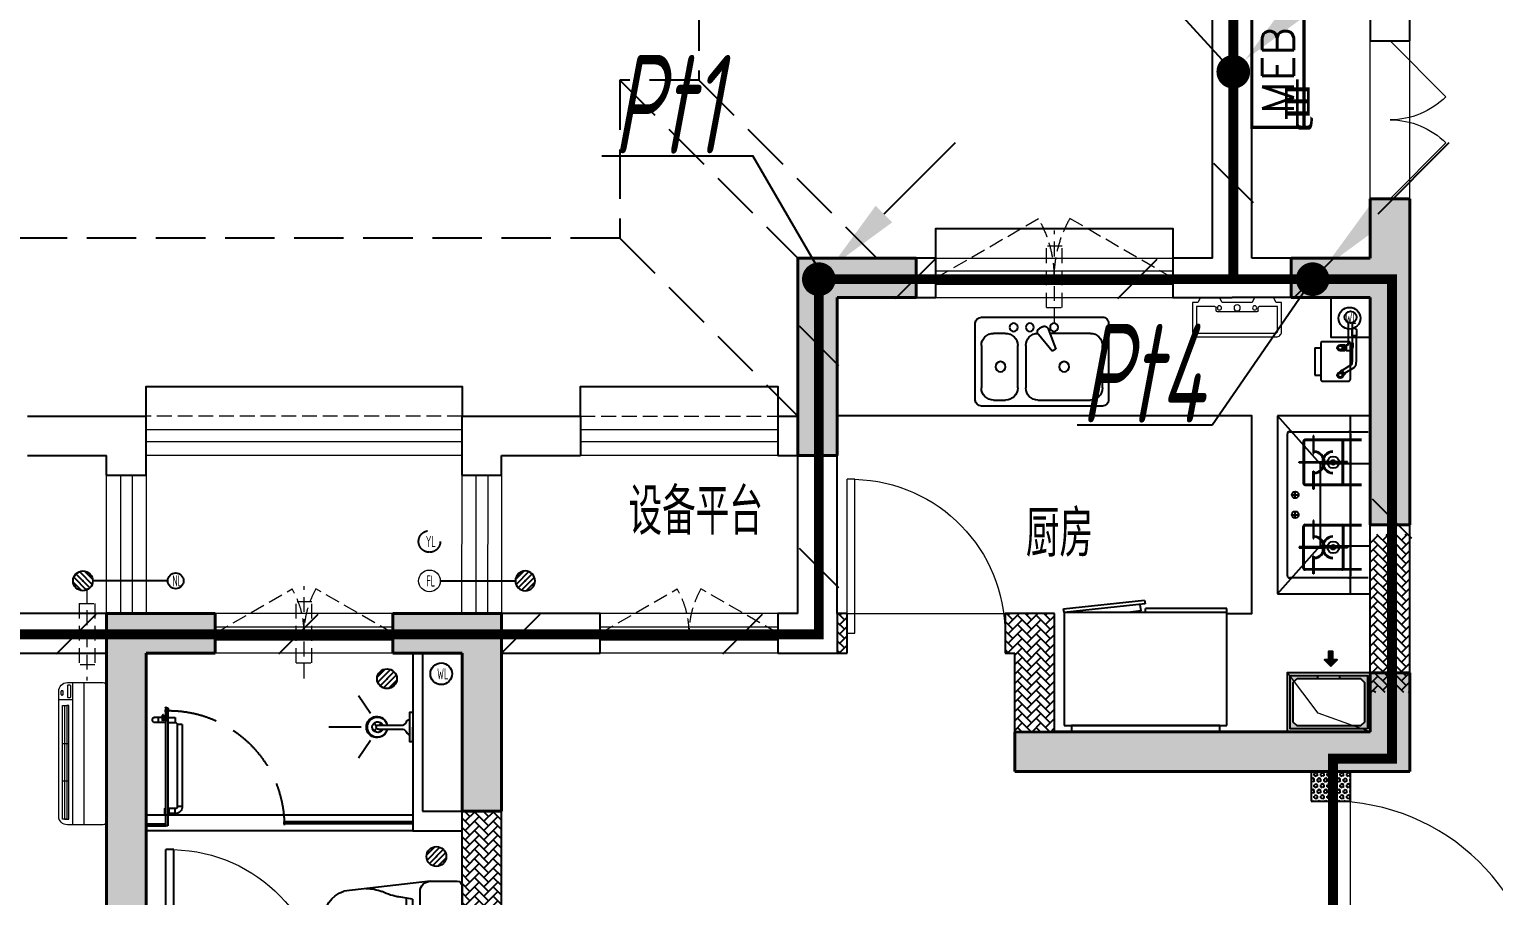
# Model space of a CAD drawing. Extents: x 3753737 to 4713801, y -857380 to 24339.
# Drawn here: x 4129222 to 4136638, y -767991 to -763604 of the extents above; entities that cross this region are included whole.
import ezdxf
from ezdxf.enums import TextEntityAlignment as Align

# ---------------------------------------------------------------- set-up
doc = ezdxf.new("R2010")
doc.units = 0
doc.header["$LTSCALE"] = 1000
doc.header["$MEASUREMENT"] = 0
for name, pattern in [('CENTER2', [1.125, 0.75, -0.125, 0.125, -0.125]), ('DASH', [0.35, 0.25, -0.1]), ('HIDDEN', [0.375, 0.25, -0.125])]:
    doc.linetypes.add(name, pattern=pattern)
doc.layers.get('0').update_dxf_attribs({"linetype": 'CONTINUOUS'})
for name, color, linetype in [('!!电气', 1, 'CONTINUOUS'), ('AH-FURNITURE', 1, 'CONTINUOUS'), ('CURTWALL', 4, 'CONTINUOUS'), ('DIM-照明', 7, 'CONTINUOUS'), ('EQUIP-照明', 3, 'CONTINUOUS'), ('IP-bath&kitchen-JOHNSON', 4, 'CONTINUOUS'), ('LVTRY', 252, 'CONTINUOUS'), ('LWIRE', 4, 'CONTINUOUS'), ('P-bath&kitchen-JOHNSON', 4, 'CONTINUOUS'), ('SHTLN', 4, 'CONTINUOUS'), ('VPIPE-中水', 122, 'CONTINUOUS'), ('VPIPE-凝结', 150, 'CONTINUOUS'), ('VPIPE-雨水', 4, 'DASH'), ('WALL', 252, 'CONTINUOUS'), ('WIRE-接地', 2, 'CONTINUOUS'), ('保温', 6, 'CONTINUOUS'), ('卫生间', 6, 'CONTINUOUS'), ('建筑-排气道', 252, 'CONTINUOUS'), ('看线', 185, 'CONTINUOUS')]:
    doc.layers.add(name, color=color, linetype=linetype)
for name, color, linetype, lineweight in [('COLUMN', 252, 'CONTINUOUS', 40), ('PUB_HATCH', 8, 'CONTINUOUS', 9), ('PUB_TEXT', 7, 'CONTINUOUS', 20), ('VPIPE-废水', 31, 'TG_F', 18), ('WINDOW', 146, 'CONTINUOUS', 20), ('平面-栏杆', 56, 'CONTINUOUS', 15), ('平面-看线', 252, 'CONTINUOUS', 15), ('平面-空调室内机', 176, 'CONTINUOUS', 9), ('平面-空调预留孔', 252, 'CONTINUOUS', 15), ('立面-洞口示意', 252, 'CONTINUOUS', 13)]:
    doc.layers.add(name, color=color, linetype=linetype, lineweight=lineweight)
doc.styles.add('_TEL_DIM', font='SIMPLEX', dxfattribs={"width": 0.8, "height": 3.5, "bigfont": 'HZTXT'})
doc.styles.add('DIM_FONT', font='SIMPLEX', dxfattribs={"width": 0.7, "bigfont": 'GBCBIG'})
doc.styles.add('HZTXT', font='gbeitc.shx', dxfattribs={"width": 0.8, "height": 400, "bigfont": 'hztxt.shx'})
doc.styles.get("Standard").update_dxf_attribs({"font": 'gbenor.shx', "bigfont": 'gbcbig.shx'})
doc.styles.add('TG_LINETYPE', font='SIMPLEX', dxfattribs={"width": 0.8, "height": 3, "bigfont": 'HZTXT'})
doc.linetypes.add('TG_F', pattern='A,2,-0.3,["F",TG_LINETYPE,S=0.1,R=0,X=-0.23,Y=-0.15],0', length=2.3)
pattern_1 = [(45, (0, 0), (0, 47.4157523), [100.584, -33.528]), (135, (23.708, 23.708), (3e-15, 47.4157523), [100.584, -33.528])]

# ---------------------------------------------------------------- blocks, each defined once
blk = doc.blocks.new('$lvtry$00000171')
for p, q in [((-74, 11), (-11, 74)), ((-70, -27), (27, 70)), ((-53, -53), (53, 53)), ((-27, -70), (70, 27)), ((11, -74), (74, -11))]:
    blk.add_line(p, q)
blk.add_circle((0, 0), 75)
blk.add_point((0, 0))
blk = doc.blocks.new('DSGDFGF')
blk.add_hatch(color=252).paths.add_polyline_path([(677792.1, 343575.9), (677790.9, 343578.7), (677782.6, 343575.2), (677783.8, 343572.5)])
at = {"color": 252}
for p, q in [((677781, 343575.1), (677792.8, 343580)), ((677781.6, 343574.8), (677782.2, 343575)), ((677781.8, 343558.8), (677784, 343558.3)), ((677784, 343558.3), (677781.8, 343558.3)), ((677792.6, 343568.1), (677782.1, 343568.1)), ((677792.6, 343566.8), (677782.1, 343566.8)), ((677782.2, 343575), (677783.5, 343571.8)), ((677782.3, 343566.8), (677782.3, 343547.2)), ((677783.5, 343571.8), (677792.7, 343575.6)), ((677787.3, 343577.7), (677787.3, 343538.6)), ((677792.9, 343558.9), (677790.7, 343558.4)), ((677790.7, 343558.4), (677792.9, 343558.4)), ((677791.4, 343578.9), (677793.1, 343579.6)), ((677791.4, 343578.9), (677792.7, 343575.6)), ((677792.3, 343566.8), (677792.3, 343545.4)), ((676471.8, 342832.4), (676429.4, 342874.8)), ((676415.3, 342775.8), (676372.8, 342818.3)), ((676440.6, 342778.8), (676375.8, 342843.6)), ((676457.7, 342790), (676387, 342860.7)), ((676468.9, 342807.1), (676404.1, 342871.9)), ((677752.3, 342860.3), (677792.3, 342860.3)), ((677752.3, 342080.3), (677752.3, 342860.3)), ((677792.3, 342080.3), (677792.3, 342860.3)), ((676292.3, 342675.2), (676292.3, 342335.2)), ((676451.7, 342700.2), (676317.3, 342700.2)), ((676451.7, 342700.2), (676891.6, 342650.1)), ((676505, 342363.4), (676505, 342646.9)), ((676543.6, 342608.4), (676622.4, 342622)), ((676543.6, 342608.4), (676543.6, 342402)), ((676575.6, 342613.9), (676575.6, 342396.5)), ((676451.7, 342310.2), (676879.4, 342358.9)), ((676543.6, 342402), (676622.4, 342388.4)), ((676317.3, 342310.2), (676451.7, 342310.2)), ((677792.3, 342080.3), (677752.3, 342080.3))]:
    blk.add_line(p, q, dxfattribs=at)
for points in [[(676792.3, 341855.3), (676442.3, 341855.3), (676442.3, 341355.6), (676792.3, 341355.6)], [(676357.2, 341735.5), (676357.2, 341675.5), (676417.2, 341675.5), (676417.2, 341735.5)], [(676412.2, 341708.5), (676412.2, 341702.5), (676362.2, 341702.5), (676362.2, 341708.5)], [(676387.2, 341585.5), (676387.2, 341625.5), (676367.2, 341625.5), (676367.2, 341585.5)], [(676387.2, 341625.5), (676387.2, 341585.5), (676552.2, 341585.5), (676552.2, 341625.5)], [(676357.2, 341475.5), (676357.2, 341535.5), (676417.2, 341535.5), (676417.2, 341475.5)], [(676412.2, 341502.5), (676412.2, 341508.5), (676362.2, 341508.5), (676362.2, 341502.5)]]:
    blk.add_lwpolyline(points, close=True, dxfattribs=at)
blk.add_lwpolyline([(676417.2, 341625.5), (676417.2, 341635.5), (676357.2, 341635.5), (676357.2, 341575.5), (676417.2, 341575.5), (676417.2, 341585.5)], dxfattribs=at)
blk.add_circle((676593.5, 341605.5), 26, dxfattribs=at)
for centre, radius, start, end in [((677793.5, 343561.9), 13.5, 155.15235, 208.97795), ((677800.8, 343573.5), 20.5, 177.99149, 196.90025), ((677781.4, 343574.2), 1, 111.52657, 175.76516), ((677800.9, 343573.5), 19.5, 177.46581, 196.24837), ((677781.9, 343574.4), 0.5, 112.73297, 178.05418), ((677796, 343562.2), 14.6, 161.89734, 193.71468), ((677782.1, 343555.6), 0.5, 208.97795, 24.22835), ((677791.2, 343559.6), 9.42, 188.01541, 204.22835), ((677781.4, 343560.5), 11.7, 335.41865, 349.51767), ((677792.5, 343555.5), 0.5, 155.41865, 330.15022), ((677816.4, 343571), 24, 160.76087, 187.04874), ((677781, 343562.3), 12.4, 343.94508, 21.34777), ((677793.2, 343578.9), 1.17, 340.04011, 112.53297), ((677781.3, 343561.9), 13.4, 330.15022, 25.08154), ((677793.2, 343579.1), 0.5, 340.76087, 112.53297), ((677813.7, 343571.4), 20.6, 160.04011, 190.84731), ((676317.3, 342675.2), 25, 90, 180), ((676451.7, 342646.9), 53.3, 0, 90), ((676779.2, 342438.8), 224.1, 90, 111.47978), ((676566.3, 342910.4), 293.8, 278.51718, 296.46315), ((676839.7, 342506.4), 152.8, 285.07732, 70.11812), ((676451.7, 342363.4), 53.3, 270, 0), ((676566.3, 342100), 293.8, 63.53685, 81.48282), ((676779.2, 342571.5), 224.1, 248.52022, 270), ((676317.3, 342335.2), 25, 180, 270)]:
    blk.add_arc(centre, radius, start, end, dxfattribs=at)
at = {"color": 252, "lineweight": 13}
blk.add_arc((677772.3, 342080.3), 780, 91.46928, 180, dxfattribs=at)
at = {"color": 252, "extrusion": (0, 0, -1)}
blk.add_ellipse((676422.3, 342825.3), major_axis=(-35.4, 35.4), ratio=1, start_param=5.497787, end_param=11.780972, dxfattribs=at)
at = {"color": 252}
blk.add_open_spline([(677782.3, 343547.2), (677783.2, 343546.4), (677785, 343544.8), (677788.2, 343548.5), (677790.8, 343546.6), (677792.3, 343545.4)], degree=3, knots=[0, 0, 0, 0, 3.066329, 6.218313, 11.124135, 11.124135, 11.124135, 11.124135], dxfattribs=at)
blk.add_point((676422.3, 342825.3), dxfattribs=at)
at = {"layer": 'CURTWALL', "color": 252}
for p, q in [((676292.3, 342105.3), (677892.3, 342105.3)), ((676292.3, 342105.3), (676292.3, 342055.3)), ((676292.3, 342088.7), (677892.3, 342088.7)), ((676292.3, 342072), (677892.3, 342072)), ((677892.3, 342105.3), (677892.3, 342055.3)), ((676292.3, 342055.3), (677892.3, 342055.3))]:
    blk.add_line(p, q, dxfattribs=at)
at = {"layer": 'IP-bath&kitchen-JOHNSON', "color": 252}
for p, q in [((676492.3, 343855.3), (676492.3, 343055)), ((676542.3, 343855.3), (676542.3, 342955)), ((676755.5, 343548.5), (676817.3, 343638)), ((676542.3, 343553.9), (676542.4, 343406.7)), ((676715.9, 343490.9), (676591.6, 343490.9)), ((676715.9, 343469.9), (676591.6, 343469.9)), ((676803.7, 343480.3), (676967, 343480.3)), ((676755.5, 343412.1), (676817.3, 343322.7)), ((676492.3, 343055), (676292.3, 343055)), ((676542.3, 343035), (677892.3, 343035)), ((676542.3, 342955), (676292.3, 342955)), ((676542.3, 343000), (677192.3, 343000)), ((676542.3, 342990), (677192.3, 342990)), ((676542.3, 342955), (677892.3, 342955)), ((677192.3, 342990), (677192.3, 343000)), ((677892.3, 342990), (677792.3, 342990)), ((677792.3, 342980), (677792.3, 342990)), ((677892.3, 342980), (677792.3, 342980))]:
    blk.add_line(p, q, dxfattribs=at)
blk.add_lwpolyline([(676542.3, 343553.9), (676558.1, 343553.9), (676558.1, 343406.7), (676542.4, 343406.7)], dxfattribs=at)
for points in [[(676573, 343506.6, 0.364142), (676558.1, 343518.1, 0.020495)], [(676591.6, 343490.9, -0.21439), (676573, 343506.6, -7.649644)], [(676591.8, 343469.9, 0.214893), (676573, 343454, 7.649644)], [(676573, 343454, -0.364142), (676558.1, 343442.6, -0.020495)]]:
    blk.add_lwpolyline(points, format="xyb", dxfattribs=at)
blk.add_arc((676715.9, 343480.4), 10.5, 270.00849, 90.00849, dxfattribs=at)
for centre, major_axis, ratio, start_param, end_param in [((676723.6, 343480.4), (0, 53.6), 0.987577, 1.76809, 7.656688), ((676721.1, 343480.4), (0, -51), 0.990052, -1.36297, 4.504563), ((676720.1, 343480.4), (0, -26.8), 0.994812, -1.167677, 4.309269), ((676707.1, 343492.9), (-1.43, 0), 0.85, 4.712389, 10.995574), ((676707.1, 343467.9), (-1.43, 0), 0.85, -1.570796, 4.712389), ((676731.5, 343492.9), (-1.43, 0), 0.85, 4.712389, 10.995574), ((676731.5, 343467.9), (-1.43, 0), 0.85, 4.712389, 10.995574)]:
    blk.add_ellipse(centre, major_axis=major_axis, ratio=ratio, start_param=start_param, end_param=end_param, dxfattribs=at)
at = {"layer": 'LVTRY', "color": 252}
for p, q in [((676292.3, 341155.3), (676292.3, 342055.3)), ((676292.3, 342055.3), (676892.3, 342055.3)), ((676892.3, 342055.3), (676892.3, 341155.3)), ((676892.3, 341155.3), (676292.3, 341155.3))]:
    blk.add_line(p, q, dxfattribs=at)
at = {"layer": 'P-bath&kitchen-JOHNSON', "color": 252}
for p, q in [((677782.2, 343542.4), (677788.6, 343542.4)), ((677782.2, 343512.4), (677782.2, 343542.4)), ((677792.3, 343566.8), (677782.3, 343566.8)), ((677782.3, 343566.8), (677782.3, 342980)), ((677785.1, 343542.4), (677787.4, 343540.1)), ((677785.1, 343523.3), (677785.1, 343542.4)), ((677788.6, 343542.4), (677790.3, 343540.6)), ((677788.6, 343540.1), (677788.6, 343542.4)), ((677792.3, 342980), (677792.3, 343566.8)), ((677803.9, 343542.4), (677806.8, 343542.4)), ((677803.9, 343542.4), (677803.9, 343512.4)), ((677806.8, 343542.4), (677809.1, 343540.1)), ((677806.8, 343542.4), (677806.8, 343524.9)), ((677709.2, 343493.7), (677709.2, 343078.1)), ((677709.2, 343493.7), (677734.6, 343493.7)), ((677734.6, 343493.7), (677734.6, 343078.1)), ((677745, 343529.5), (677745, 343504.1)), ((677776.6, 343529.5), (677745, 343529.5)), ((677776.6, 343504.1), (677745, 343504.1)), ((677782.2, 343512.4), (677788.6, 343512.4)), ((677785.1, 343531.5), (677785.1, 343512.4)), ((677785.1, 343512.4), (677787.4, 343514.7)), ((677787.4, 343524.9), (677787.4, 343540.1)), ((677787.4, 343524.9), (677787.4, 343514.7)), ((677788.6, 343514.7), (677788.6, 343512.4)), ((677788.6, 343512.4), (677790.3, 343514.1)), ((677790.3, 343540.1), (677790.3, 343540.6)), ((677790.3, 343514.7), (677790.3, 343514.1)), ((677798.5, 343529.5), (677853.2, 343529.5)), ((677798.5, 343504.1), (677853.2, 343504.1)), ((677803.9, 343512.4), (677806.8, 343512.4)), ((677806.8, 343512.4), (677806.8, 343529.8)), ((677806.8, 343512.4), (677809.1, 343514.7)), ((677809.1, 343514.7), (677809.1, 343540.1)), ((677830.2, 343504.1), (677830.2, 343529.5)), ((677709.2, 343078.1), (677734.6, 343078.1)), ((677744.9, 343042.3), (677744.9, 343067.7)), ((677744.9, 343067.7), (677776.6, 343067.7)), ((677744.9, 343042.3), (677776.6, 343042.3)), ((677778.9, 343070), (677776.6, 343067.7)), ((677776.6, 343067.7), (677776.6, 343042.3)), ((677778.9, 343040), (677776.6, 343042.3)), ((677778.9, 343070), (677778.9, 343040)), ((677781.8, 343070), (677778.9, 343070)), ((677781.8, 343040), (677778.9, 343040)), ((677781.8, 343070), (677781.8, 343040)), ((677793.3, 343070), (677796.2, 343070)), ((677793.3, 343040), (677793.3, 343070)), ((677793.3, 343040), (677796.2, 343040)), ((677796.2, 343040), (677796.2, 343070)), ((677796.2, 343070), (677797.9, 343068.3)), ((677797.9, 343041.8), (677797.9, 343068.3)), ((677782.3, 342980), (677792.3, 342980))]:
    blk.add_line(p, q, dxfattribs=at)
at = {"layer": 'P-bath&kitchen-JOHNSON', "color": 252, "linetype": 'DASH'}
blk.add_arc((677778.5, 342977.6), 586.2, 89.79672, 179.39224, dxfattribs=at)
at = {"layer": 'P-bath&kitchen-JOHNSON', "color": 252}
blk.add_arc((677844.7, 343516.8), 15.3, 304.05298, 55.96165, dxfattribs=at)
for centre, major_axis, start_param, end_param in [((677745, 343493.7), (0, 10.4), 0, 1.570796), ((677744.9, 343078.1), (0, 35.7), 1.570796, 3.141593), ((677744.9, 343078.1), (0, 10.4), 1.570796, 3.141593)]:
    blk.add_ellipse(centre, major_axis=major_axis, ratio=1, start_param=start_param, end_param=end_param, dxfattribs=at)
at = {"layer": 'LVTRY', "color": 252, "xscale": -0.6666666667107826, "yscale": 0.6666666667107826}
blk.add_blockref('$lvtry$00000171', (676672.3, 343725.3), dxfattribs=at)
blk = doc.blocks.new('rtyg7uyhg')
at = {"layer": 'LVTRY'}
for p, q in [((194234.6, 45488.8), (193621, 45488.8)), ((193590.3, 45458.1), (193590.3, 45069.5)), ((193682.3, 45407), (193887.8, 45407)), ((193896.4, 45429.9), (193857.6, 45326.3)), ((193875.3, 45316), (193945.6, 45401.5)), ((193925.8, 45440.4), (193940.1, 45432.2)), ((194111.9, 45407), (194173.3, 45407)), ((194265.3, 45069.5), (194265.3, 45458.1)), ((193621, 45130.8), (193621, 45345.6)), ((193857.6, 45326.3), (193875.3, 45316)), ((194009.6, 45345.6), (194009.6, 45130.8)), ((194050.5, 45130.8), (194050.5, 45345.6)), ((194234.6, 45345.6), (194234.6, 45130.8)), ((193621, 45038.8), (194234.6, 45038.8)), ((193948.3, 45069.5), (193682.3, 45069.5)), ((194173.3, 45069.5), (194111.9, 45069.5))]:
    blk.add_line(p, q, dxfattribs=at)
for centre, radius in [((193866.4, 45437.7), 20.5), ((193989.2, 45437.7), 20.5), ((194071, 45437.7), 20.5), ((193815.3, 45238.2), 25.6), ((194137.5, 45238.2), 25.6)]:
    blk.add_circle(centre, radius, dxfattribs=at)
for centre, radius, start, end in [((193621, 45458.1), 30.7, 89.99999, 179.99999), ((194234.6, 45458.1), 30.7, 359.99999, 89.99999), ((193682.3, 45345.6), 61.4, 89.99999, 179.99999), ((193915.6, 45422.7), 20.5, 59.99999, 159.46231), ((193929.8, 45414.5), 20.5, 320.53767, 59.99999), ((193948.3, 45345.6), 61.4, 359.99999, 89.99999), ((194111.9, 45345.6), 61.4, 89.99999, 179.99999), ((194173.3, 45345.6), 61.4, 359.99999, 89.99999), ((193682.3, 45130.8), 61.4, 179.99999, 269.99999), ((193948.3, 45130.8), 61.4, 269.99999, 359.99999), ((194111.9, 45130.8), 61.4, 179.99999, 269.99999), ((194173.3, 45130.8), 61.4, 269.99999, 359.99999), ((193621, 45069.5), 30.7, 179.99999, 269.99999), ((194234.6, 45069.5), 30.7, 269.99999, 359.99999)]:
    blk.add_arc(centre, radius, start, end, dxfattribs=at)
at = {"layer": 'LVTRY', "style": 'DIM_FONT', "width": 0.8, "flags": 9}
for tag in ['YSIZE', 'XSIZE']:
    blk.add_attdef(tag, (193927.8, 45487.8), '', height=0.5, rotation=89.99999, dxfattribs=at)
blk = doc.blocks.new('A$C60D053AF')
at = {"layer": 'AH-FURNITURE', "color": 8}
for p, q in [((192.5, -71), (327.6, -71)), ((232.5, -90), (128.3, -90)), ((232.5, -110), (128.3, -110)), ((192.5, -91), (327.6, -91)), ((245, -129.5), (245, -122.5)), ((265, -129.5), (265, -122.5)), ((341.7, -96.9), (370, -143.2)), ((355.9, -82.7), (384.2, -129)), ((255, -281), (255, -251)), ((255, -281), (393, -281)), ((393, -281), (393, -251))]:
    blk.add_line(p, q, dxfattribs=at)
for points in [[(170, -68, 1), (170, -94), (192.5, -94), (192.5, -68)], [(234, -251), (414, -251, 0.414214), (424, -241), (424, -111, 0.414214), (414, -101), (234, -101, 0.414214), (224, -111), (224, -241, 0.414214)], [(268, -122.5), (268, -107, 0.414214), (248, -87), (232.5, -87), (232.5, -113), (242, -113), (242, -122.5)], [(242, -152, 1), (268, -152), (268, -129.5), (242, -129.5)], [(383.8, -161.2, 1), (402.2, -142.8), (386.3, -126.9), (367.9, -145.3)]]:
    blk.add_lwpolyline(points, format="xyb", close=True, dxfattribs=at)
for centre, radius in [((100, -100), 30), ((255, -152), 15), ((255, -152), 10), ((393, -152), 15), ((393, -152), 10)]:
    blk.add_circle(centre, radius, dxfattribs=at)
for radius in [40, 20]:
    blk.add_arc((327.6, -111), radius, 45, 90, dxfattribs=at)
blk = doc.blocks.new('A-Kitchen-7')
at = {"layer": 'LVTRY'}
for p, q in [((-518.7, 779.7), (-7.2, 834.3)), ((-515, 756), (-518.7, 779.7)), ((-3.6, 810.6), (-515, 756)), ((515, 756), (-515, 756)), ((-515, 756), (-515, 40)), ((-485.6, 760.5), (-484.9, 756)), ((-29.1, 767), (-112.1, 756)), ((-29.1, 767), (-35.2, 806.4)), ((-7.2, 834.3), (-3.6, 810.6)), ((515, 780), (0, 780)), ((0, 756), (0, 780)), ((515, 756), (515, 780)), ((515, 40), (515, 756)), ((-515, 40), (515, 40))]:
    blk.add_line(p, q, dxfattribs=at)
blk.add_lwpolyline([(-468.9, 40), (-468.9, 0), (468.9, 0), (468.9, 40)], close=True, dxfattribs=at)
blk = doc.blocks.new('FRSDFDGDGDRGDR')
at = {"layer": '平面-空调预留孔', "color": 252}
for p, q in [((699612.3, 775044), (699612.3, 775441.2)), ((699618.9, 775447.8), (699746.3, 775447.8)), ((699746.3, 775447.8), (699746.3, 775355.4)), ((699726.5, 775348.8), (699739.7, 775348.8)), ((699719.9, 775342.2), (699719.9, 775143)), ((699726.5, 775136.4), (699739.7, 775136.4)), ((699746.3, 775129.8), (699746.3, 775037.4)), ((699746.3, 775037.4), (699618.9, 775037.4))]:
    blk.add_line(p, q, dxfattribs=at)
blk.add_lwpolyline([(699766.1, 775166.7), (699792.5, 775153.5), (699792.5, 775057.2), (699766.1, 775044), (699766.1, 775017.6), (699618.9, 775017.6, -0.414214), (699592.5, 775044), (699592.5, 775441.2, -0.414214), (699618.9, 775467.6), (699766.1, 775467.6), (699766.1, 775441.2), (699792.5, 775428), (699792.5, 775331.6), (699766.1, 775318.4)], format="xyb", close=True, dxfattribs=at)
for centre, radius in [((699739.7, 775331.6), 10.6), ((699739.7, 775243.2), 15.8), ((699739.7, 775153.5), 10.6)]:
    blk.add_circle(centre, radius, dxfattribs=at)
for centre, start, end in [((699618.9, 775441.2), 90, 180), ((699726.5, 775342.2), 90, 180), ((699739.7, 775355.4), 270, 360), ((699726.5, 775143), 180, 270), ((699739.7, 775129.8), 0, 90), ((699618.9, 775044), 180, 270)]:
    blk.add_arc(centre, 6.6, start, end, dxfattribs=at)
blk = doc.blocks.new('*U136')
h = blk.add_hatch(color=5)
h.set_gradient(color1=(0, 0, 255), rotation=180, tint=1)
h.paths.add_polyline_path([(0, 0), (-6.35, -6.35), (-6.35, -2.159), (-15, -2.159), (-15, 2.159), (-6.35, 2.159), (-6.35, 6.35)])
at = {"color": 0, "linetype": 'Continuous'}
blk.add_lwpolyline([(0, 0), (-6.35, -6.35), (-6.35, -2.159), (-15, -2.159), (-15, 2.159), (-6.35, 2.159), (-6.35, 6.35)], close=True, dxfattribs=at)
blk = doc.blocks.new('GDGDRGDRGRD')
at = {"layer": 'PUB_HATCH'}
blk.add_hatch(color=252, dxfattribs=at).paths.add_polyline_path([(430319.8, 370173.6), (430319.8, 370443.6), (430179.8, 370443.6), (430179.8, 370428.6), (430284.8, 370428.6), (430304.8, 370408.6), (430304.8, 370208.6), (430284.8, 370188.6), (429964.8, 370188.6), (429944.8, 370208.6), (429944.8, 370408.6), (429964.8, 370428.6), (430069.8, 370428.6), (430069.8, 370443.6), (429929.8, 370443.6), (429929.8, 370173.6)])
at = {"layer": 'LVTRY', "color": 251}
for p, q in [((430080.5, 371515.4), (429864.6, 371758.3)), ((430334.8, 371758.3), (429864.6, 371758.3)), ((429864.6, 371758.3), (429864.6, 370858.3)), ((430234.8, 370858.3), (430234.8, 371758.3)), ((430334.8, 371515.4), (430080.5, 371515.4)), ((430080.5, 371515.4), (430080.5, 371100.3)), ((429864.6, 370858.3), (430080.5, 371100.3)), ((430080.5, 371100.3), (430334.8, 371100.3)), ((429864.6, 370858.3), (430334.8, 370858.3))]:
    blk.add_line(p, q, dxfattribs=at)
at = {"layer": 'LVTRY'}
for p, q in [((429914.8, 370948.3), (429914.8, 371668.3)), ((429924.8, 371678.3), (430324.8, 371678.3)), ((430045.1, 371658.3), (430045.1, 371568.3)), ((430049.6, 371658.3), (430045.1, 371658.3)), ((430049.6, 371568.3), (430049.6, 371658.3)), ((430234.8, 371668.3), (430234.8, 370948.3)), ((429994.8, 371628.3), (429994.8, 371418.3)), ((429999.8, 371628.3), (429999.8, 371418.3)), ((430289.8, 371638.3), (430004.8, 371638.3)), ((430289.8, 371633.3), (430004.8, 371633.3)), ((430194.8, 371418.3), (430194.8, 371628.3)), ((430199.8, 371418.3), (430199.8, 371628.3)), ((429974.8, 371525.6), (430102.3, 371525.6)), ((429974.8, 371521.1), (429974.8, 371525.6)), ((430102.3, 371521.1), (429974.8, 371521.1)), ((430045.1, 371568.3), (430049.6, 371568.3)), ((430219.8, 371525.6), (430092.3, 371525.6)), ((430092.3, 371525.6), (430092.3, 371521.1)), ((430092.3, 371521.1), (430219.8, 371521.1)), ((430102.3, 371525.6), (430102.3, 371521.1)), ((430219.8, 371521.1), (430219.8, 371525.6)), ((430234.8, 371100.3), (430234.8, 371515.4)), ((430045.1, 371388.3), (430045.1, 371478.3)), ((430045.1, 371478.3), (430049.6, 371478.3)), ((430049.6, 371478.3), (430049.6, 371388.3)), ((429935.4, 371358.3), (429974.2, 371358.3)), ((429954.8, 371338.9), (429954.8, 371377.7)), ((430004.8, 371413.3), (430289.8, 371413.3)), ((430004.8, 371408.3), (430289.8, 371408.3)), ((430049.6, 371388.3), (430045.1, 371388.3)), ((429935.4, 371258.3), (429974.2, 371258.3)), ((429954.8, 371238.9), (429954.8, 371277.7)), ((430004.8, 371208.3), (430289.8, 371208.3)), ((430045.1, 371228.3), (430045.1, 371138.3)), ((430049.6, 371228.3), (430045.1, 371228.3)), ((430049.6, 371138.3), (430049.6, 371228.3)), ((429994.8, 370988.3), (429994.8, 371198.3)), ((429999.8, 370988.3), (429999.8, 371198.3)), ((430004.8, 371203.3), (430289.8, 371203.3)), ((430045.1, 371138.3), (430049.6, 371138.3)), ((430194.8, 371198.3), (430194.8, 370988.3)), ((430199.8, 371198.3), (430199.8, 370988.3)), ((430102.3, 371095.6), (429974.8, 371095.6)), ((429974.8, 371095.6), (429974.8, 371091.1)), ((429974.8, 371091.1), (430102.3, 371091.1)), ((430092.3, 371091.1), (430092.3, 371095.6)), ((430092.3, 371095.6), (430219.8, 371095.6)), ((430219.8, 371091.1), (430092.3, 371091.1)), ((430102.3, 371091.1), (430102.3, 371095.6)), ((430219.8, 371095.6), (430219.8, 371091.1)), ((430045.1, 370958.3), (430045.1, 371048.3)), ((430045.1, 371048.3), (430049.6, 371048.3)), ((430049.6, 371048.3), (430049.6, 370958.3)), ((430324.8, 370938.3), (429924.8, 370938.3)), ((430289.8, 370983.3), (430004.8, 370983.3)), ((430289.8, 370978.3), (430004.8, 370978.3)), ((430049.6, 370958.3), (430045.1, 370958.3))]:
    blk.add_line(p, q, dxfattribs=at)
at = {"layer": 'LVTRY', "color": 252}
for p, q in [((430069.8, 370428.6), (430069.8, 370443.6)), ((430179.8, 370428.6), (430179.8, 370443.6))]:
    blk.add_line(p, q, dxfattribs=at)
at = {"layer": 'LVTRY'}
blk.add_lwpolyline([(429608.8, 370758.3), (429734.8, 370758.3), (429734.8, 371758.3), (427634.8, 371758.3)], dxfattribs=at)
at = {"layer": 'LVTRY', "color": 252}
for points in [[(430334.8, 370158.6), (429914.8, 370158.6), (429914.8, 370458.6), (430334.8, 370458.6)], [(430319.8, 370173.6), (429929.8, 370173.6), (429929.8, 370443.6), (430319.8, 370443.6)], [(429964.8, 370428.6), (430284.8, 370428.6), (430304.8, 370408.6), (430304.8, 370208.6), (430284.8, 370188.6), (429964.8, 370188.6), (429944.8, 370208.6), (429944.8, 370408.6), (429964.8, 370428.6)]]:
    blk.add_lwpolyline(points, close=True, dxfattribs=at)
at = {"layer": 'LVTRY'}
for centre, radius in [((430147.3, 371523.3), 29.7), ((430147.3, 371523.3), 11.7), ((429954.8, 371358.3), 17), ((429954.8, 371258.3), 17), ((430147.3, 371093.3), 29.7), ((430147.3, 371093.3), 11.7)]:
    blk.add_circle(centre, radius, dxfattribs=at)
for centre, radius, start, end in [((429924.8, 371668.3), 10, 90, 180), ((430224.8, 371668.3), 10, 0, 90), ((430004.8, 371628.3), 10, 90, 180), ((430004.8, 371628.3), 5, 90, 180), ((430047.3, 371523.3), 56.7, 2.27424, 87.72576), ((430147.3, 371523.3), 56.7, 92.27424, 177.72576), ((430189.8, 371628.3), 10, 0, 90), ((430189.8, 371628.3), 5, 0, 90), ((430047.3, 371523.3), 52.2, 2.47041, 87.52959), ((430047.3, 371523.3), 56.7, 272.27424, 357.72576), ((430047.3, 371523.3), 52.2, 272.47041, 357.52959), ((430147.3, 371523.3), 56.7, 182.27424, 267.72576), ((430147.3, 371523.3), 52.2, 92.47041, 177.52959), ((430147.3, 371523.3), 52.2, 182.47041, 267.52959), ((430004.8, 371418.3), 10, 180, 270), ((430004.8, 371418.3), 5, 180, 270), ((430189.8, 371418.3), 5, 270, 0), ((430189.8, 371418.3), 10, 270, 0), ((430004.8, 371198.3), 10, 90, 180), ((430189.8, 371198.3), 10, 0, 90), ((430004.8, 371198.3), 5, 90, 180), ((430047.3, 371093.3), 56.7, 2.27424, 87.72576), ((430047.3, 371093.3), 52.2, 2.47041, 87.52959), ((430147.3, 371093.3), 56.7, 92.27424, 177.72576), ((430147.3, 371093.3), 52.2, 92.47041, 177.52959), ((430189.8, 371198.3), 5, 0, 90), ((430047.3, 371093.3), 56.7, 272.27424, 357.72576), ((430047.3, 371093.3), 52.2, 272.47041, 357.52959), ((430147.3, 371093.3), 56.7, 182.27424, 267.72576), ((430147.3, 371093.3), 52.2, 182.47041, 267.52959), ((430004.8, 370988.3), 10, 180, 270), ((430004.8, 370988.3), 5, 180, 270), ((430189.8, 370988.3), 5, 270, 0), ((430189.8, 370988.3), 10, 270, 0), ((429924.8, 370948.3), 10, 180, 270), ((430224.8, 370948.3), 10, 270, 0)]:
    blk.add_arc(centre, radius, start, end, dxfattribs=at)
at = {"layer": '立面-洞口示意', "color": 252}
blk.add_lwpolyline([(430334.8, 370158.6), (430071.3, 370252.5), (429914.8, 370458.6)], dxfattribs=at)
at = {"xscale": -1, "rotation": 270}
blk.add_blockref('FRSDFDGDGDRGDR', (-345582.7, -327434.2), dxfattribs=at)
at = {"xscale": -1}
blk.add_blockref('rtyg7uyhg', (622599.6, 326769.5), dxfattribs=at)
at = {"rotation": 270}
blk.add_blockref('A$C60D053AF', (430334.8, 372358.3), dxfattribs=at)
at = {"layer": 'LVTRY', "color": 1, "extrusion": (0, 0, -1), "xscale": -0.7999999999883585, "yscale": 0.7999999999883585, "zscale": -0.7999999999883585}
blk.add_blockref('A-Kitchen-7', (-429196.8, 370158.6), dxfattribs=at)
at = {"layer": '建筑-排气道', "xscale": -5, "yscale": 5, "zscale": 5, "rotation": 90}
blk.add_blockref('*U136', (430134.7, 370490.9), dxfattribs=at)
blk = doc.blocks.new('GFDGFSDFGD')
at = {"layer": 'PUB_HATCH'}
for points in [[(431616.6, 374623.7), (431616.6, 373473.7), (431816.6, 373473.7), (431816.6, 375123.7), (431616.6, 375123.7), (431616.6, 374823.7), (431216.6, 374823.7), (431216.6, 374623.7)], [(429316.5, 374823.7), (428716.6, 374823.7), (428716.6, 373823.7), (428916.6, 373823.7), (428916.6, 374623.7), (429316.5, 374623.7)], [(425766.6, 373023.7), (425216.6, 373023.7), (425216.6, 370023.7), (425416.6, 370023.7), (425416.6, 372823.7), (425766.6, 372823.7)], [(426666.7, 373023.7), (426666.7, 372823.7), (427016.6, 372823.7), (427016.6, 372023.7), (427216.6, 372023.7), (427216.6, 373023.7)], [(429816.4, 372423.2), (429816.6, 372224), (431816.6, 372224), (431816.6, 372724), (431616.6, 372724), (431616.6, 372424), (430016.6, 372424)]]:
    blk.add_hatch(color=256, dxfattribs=at).paths.add_polyline_path(points)
at = {"layer": 'COLUMN', "color": 252}
for p, q in [((431816.6, 375123.7), (431616.6, 375123.7)), ((431616.6, 375123.7), (431616.6, 374823.7)), ((431816.6, 373473.7), (431816.6, 375123.7)), ((429316.5, 374823.7), (428716.6, 374823.7)), ((428716.6, 374823.7), (428716.6, 373823.7)), ((429316.5, 374623.7), (429316.5, 374823.7)), ((431616.6, 374823.7), (431216.6, 374823.7)), ((431216.6, 374823.7), (431216.6, 374623.7)), ((428916.6, 373823.7), (428916.6, 374623.7)), ((428916.6, 374623.7), (429316.5, 374623.7)), ((431216.6, 374623.7), (431616.6, 374623.7)), ((431616.6, 374623.7), (431616.6, 373473.7)), ((428716.6, 373823.7), (428916.6, 373823.7)), ((431616.6, 373473.7), (431816.6, 373473.7)), ((425766.6, 373023.7), (425216.6, 373023.7)), ((425216.6, 373023.7), (425216.6, 370023.7)), ((425766.6, 372823.7), (425766.6, 373023.7)), ((426666.7, 373023.7), (426666.7, 372823.7)), ((427216.6, 373023.7), (426666.7, 373023.7)), ((427216.6, 372023.7), (427216.6, 373023.7)), ((425416.6, 370023.7), (425416.6, 372823.7)), ((425416.6, 372823.7), (425766.6, 372823.7)), ((426666.7, 372823.7), (427016.6, 372823.7)), ((427016.6, 372823.7), (427016.6, 372023.7)), ((431816.6, 372724), (431616.6, 372724)), ((431616.6, 372724), (431616.6, 372424)), ((431816.6, 372224), (431816.6, 372724)), ((430016.6, 372424), (429816.4, 372423.2)), ((429816.4, 372423.2), (429816.6, 372224)), ((431616.6, 372424), (430016.6, 372424)), ((429816.6, 372224), (431816.6, 372224)), ((427016.6, 372023.7), (427216.6, 372023.7))]:
    blk.add_line(p, q, dxfattribs=at)
blk = doc.blocks.new('GDFGDGRD')
at = {"layer": '保温', "linetype": 'ByBlock', "ltscale": 10}
h = blk.add_hatch(dxfattribs=at)
h.set_pattern_fill('AR-HBONE', color=251, scale=55)
h.set_pattern_definition(pattern_1)
h.paths.add_polyline_path([(431616.6, 372623.9), (431816.6, 372623.9), (431816.7, 373423.7), (431616.7, 373423.7)])
h = blk.add_hatch(dxfattribs=at)
h.set_pattern_fill('AR-HBONE', color=251, scale=55)
h.set_pattern_definition(pattern_1)
h.paths.add_polyline_path([(428966.6, 372823.7), (428966.6, 373023.7), (428916.6, 373023.7), (428916.6, 372823.7)])
h = blk.add_hatch(dxfattribs=at)
h.set_pattern_fill('AR-HBONE', color=251, scale=55)
h.set_pattern_definition(pattern_1)
h.paths.add_polyline_path([(429816.6, 372823.7), (429816.6, 373023.7), (429766.6, 373023.7), (429766.6, 372823.7)])
h = blk.add_hatch(dxfattribs=at)
h.set_pattern_fill('AR-HBONE', color=251, scale=55)
h.set_pattern_definition(pattern_1)
h.paths.add_polyline_path([(430017.8, 372423.6), (430016.6, 373023.7), (429816.6, 373023.7), (429817.8, 372423.6)])
at = {"layer": '保温', "linetype": 'Continuous', "ltscale": 10}
h = blk.add_hatch(dxfattribs=at)
h.set_pattern_fill('HEX', color=251, scale=10, angle=90, style=0)
h.set_pattern_definition([(90, (0, 0), (-16.49778, 1e-15), [9.525, -19.05]), (210, (0, 0), (8.24889, -14.2874966), [9.525, -19.05]), (150, (6e-16, 9.525), (-8.24889, -14.2874966), [9.525, -19.05])])
h.paths.add_polyline_path([(431316.6, 372073.7), (431516.6, 372073.7), (431516.7, 372223.7), (431316.7, 372223.7)])
at = {"layer": '保温', "linetype": 'ByBlock', "ltscale": 10}
h = blk.add_hatch(dxfattribs=at)
h.set_pattern_fill('AR-HBONE', color=251, scale=55)
h.set_pattern_definition(pattern_1)
h.paths.add_polyline_path([(427216.6, 370023.7), (427216.6, 372023.7), (427016.6, 372023.7), (427016.6, 370023.7)])
at = {"layer": '保温', "color": 251, "linetype": 'ByBlock', "ltscale": 10}
blk.add_line((428916.6, 373023.7), (428916.6, 372823.7), dxfattribs=at)
blk = doc.blocks.new('A$C001338C2')
at = {"color": 8}
for p, q in [((845, 303.6), (55, 303.6)), ((109.1, 214.8), (109.1, 303.6)), ((0, 248.6), (0, 22)), ((900, 22), (900, 248.6)), ((22, 0), (878, 0))]:
    blk.add_line(p, q, dxfattribs=at)
at = {"color": 8, "lineweight": 5}
for p, q in [((864.6, 278.7), (144.5, 278.7)), ((144.5, 278.7), (144.5, 265.8)), ((387, 278.7), (144.5, 278.7)), ((144.5, 278.7), (144.5, 252.9)), ((387, 239.9), (387, 278.7)), ((864.6, 278.7), (622, 278.7)), ((622, 278.7), (622, 239.9)), ((864.6, 252.9), (864.6, 278.7)), ((900, 214.8), (0, 214.8)), ((144.5, 265.8), (864.6, 265.8)), ((144.5, 239.9), (144.5, 252.9)), ((144.5, 252.9), (864.6, 252.9)), ((864.6, 239.9), (144.5, 239.9)), ((622, 239.9), (387, 239.9)), ((864.6, 265.8), (864.6, 239.9)), ((900, 143.2), (0, 143.2))]:
    blk.add_line(p, q, dxfattribs=at)
at = {"color": 8}
for points in [[(73.1, 275), (56.8, 275, -0.414214), (51.3, 280.5), (51.3, 283.4, -0.414214), (56.8, 288.9), (73.1, 288.9, -0.414214), (78.6, 283.4), (78.6, 280.5, -0.414214)], [(89.2, 226.4), (22.2, 226.4, -0.414214), (16.7, 231.9), (16.7, 243.1, -0.414214), (22.2, 248.6), (89.2, 248.6, -0.414214), (94.7, 243.1), (94.7, 231.9, -0.414214)]]:
    blk.add_lwpolyline(points, format="xyb", close=True, dxfattribs=at)
for centre, radius, start, end in [((55, 248.6), 55, 90, 180), ((845, 248.6), 55, 360, 90), ((22, 22), 22, 180, 270), ((878, 22), 22, 270, 360)]:
    blk.add_arc(centre, radius, start, end, dxfattribs=at)
blk = doc.blocks.new('dongkong')
at = {"layer": '平面-空调预留孔', "color": 8, "linetype": 'HIDDEN', "ltscale": 0.3}
for p, q in [((-603796, 210899.9), (-603796, 210431.5)), ((-603836, 210821), (-603836, 210510.8)), ((-603836, 210821), (-603756, 210821)), ((-603756, 210821), (-603756, 210510.8))]:
    blk.add_line(p, q, dxfattribs=at)
blk.add_lwpolyline([(-603756, 210510.8), (-603836, 210510.8)], dxfattribs=at)
blk = doc.blocks.new('A$C148B7D8E')
at = {"layer": '卫生间', "color": 252, "linetype": 'DASH'}
for p, q in [((7300, 10800), (8200, 9900)), ((7700, 10800), (8600, 9900)), ((7300, 10000), (8200, 9100))]:
    blk.add_line(p, q, dxfattribs=at)
blk.add_lwpolyline([(16100, 14000), (16100, 15400), (7700, 15400), (7700, 10800), (7300, 10800), (7300, 10000), (900, 10000), (900, 9000), (-900, 9000), (-900, -900), (1750, -900), (1750, -2100), (23450, -2100), (23450, -900), (25100, -900)], dxfattribs=at)
blk = doc.blocks.new('$DorLib2D$00000001')
for p, q in [((0.45, 0.975), (0.5, 0.975)), ((0.45, 0), (0.45, 0.975)), ((0.5, 0), (0.5, 0.975)), ((0.5, 0), (0.45, 0))]:
    blk.add_line(p, q)
at = {"lineweight": 13}
blk.add_arc((0.475, 0), 0.975, 91.46928, 180, dxfattribs=at)
blk = doc.blocks.new('$WINLIB2D$00000001')
at = {"color": 0}
for points in [[(-0.5, 0.5), (-0.5, -0.5)], [(-0.5, 0.5), (0.5, 0.5)], [(0.5, -0.5), (0.5, 0.5)], [(0.5, 0.1667), (-0.5, 0.1667)], [(0.5, -0.1667), (-0.5, -0.1667)], [(-0.5, -0.5), (0.5, -0.5)]]:
    blk.add_lwpolyline(points, dxfattribs=at)
blk = doc.blocks.new('$DorLib2D$00000116')
at = {"color": 0}
for p, q in [((-0.5, 0), (-0.1464, 0.3536)), ((0.5, 0), (0.1464, 0.3536))]:
    blk.add_line(p, q, dxfattribs=at)
for centre, start, end in [((-0.5, 0), 0, 45), ((0.5, 0), 135, 180)]:
    blk.add_arc(centre, 0.5, start, end, dxfattribs=at)
blk = doc.blocks.new('A$C66B635E3')
at = {"layer": 'IP-bath&kitchen-JOHNSON', "color": 252}
blk.add_lwpolyline([(10800, 10800), (10800, 10600), (11000, 10600)], dxfattribs=at)
at = {"layer": 'VPIPE-中水', "color": 252, "linetype": 'Continuous'}
for centre in [(10894.8, 10695), (6294.8, 8895)]:
    blk.add_circle(centre, 55, dxfattribs=at)
at = {"layer": 'VPIPE-凝结', "color": 252, "ltscale": 0.1}
for p, q in [((4910, 9365.5), (4530, 9365.5)), ((6290, 9365.5), (6670, 9365.5))]:
    blk.add_line(p, q, dxfattribs=at)
at = {"layer": 'VPIPE-凝结', "color": 252}
blk.add_circle((4950, 9365.5), 40, dxfattribs=at)
at = {"layer": 'VPIPE-废水', "color": 252}
blk.add_circle((6235, 9365), 55, dxfattribs=at)
at = {"layer": 'VPIPE-雨水', "color": 252}
blk.add_circle((6235, 9565), 55, dxfattribs=at)
at = {"layer": 'WALL', "color": 252}
for p, q in [((11200, 12100), (11200, 13100)), ((10200, 11000), (10200, 12900)), ((10400, 11000), (10400, 12900)), ((11000, 12900), (11000, 12100)), ((11000, 12100), (11200, 12100)), ((11200, 11300), (11000, 11300)), ((11000, 11300), (11000, 11000)), ((11200, 10900), (11200, 11300)), ((8100, 10200), (8100, 11000)), ((8800, 11000), (8100, 11000)), ((8800, 10800), (8800, 11000)), ((10200, 11000), (10000, 11000)), ((10000, 11000), (10000, 10800)), ((11000, 11000), (10400, 11000)), ((11200, 8500), (11200, 10900)), ((8300, 10100), (8300, 10800)), ((8300, 10800), (8800, 10800)), ((10000, 10800), (10300, 10800)), ((11000, 10800), (10300, 10800)), ((11000, 8600), (11000, 10800)), ((4200, 10200), (4800, 10200)), ((4800, 9900), (4800, 10200)), ((6400, 10200), (7000, 10200)), ((6400, 9900), (6400, 10200)), ((7000, 10200), (7000, 10000)), ((8000, 10200), (8100, 10200)), ((8000, 10200), (8000, 10000)), ((8300, 9200), (8300, 10100)), ((4200, 10000), (4600, 10000)), ((4600, 9900), (4600, 10000)), ((6600, 10000), (7000, 10000)), ((6600, 9900), (6600, 10000)), ((8000, 10000), (8100, 10000)), ((8100, 9200), (8100, 10000)), ((4600, 9900), (4800, 9900)), ((6400, 9900), (6600, 9900)), ((4700, 9200), (4000, 9200)), ((5150, 9200), (4700, 9200)), ((5150, 9000), (5150, 9200)), ((6500, 9200), (6050, 9200)), ((6050, 9200), (6050, 9000)), ((7100, 9200), (6500, 9200)), ((7100, 9000), (7100, 9200)), ((8100, 9200), (8000, 9200)), ((8000, 9200), (8000, 9000)), ((8350, 9200), (8300, 9200)), ((8350, 9000), (8350, 9200)), ((9400, 9200), (9150, 9200)), ((9150, 9200), (9150, 9000)), ((9400, 8600), (9400, 9200)), ((4000, 9000), (4600, 9000)), ((4600, 6300), (4600, 9000)), ((4800, 9000), (5150, 9000)), ((4800, 6300), (4800, 9000)), ((6050, 9000), (6400, 9000)), ((6400, 6300), (6400, 9000)), ((6600, 6200), (6600, 9000)), ((6600, 9000), (7100, 9000)), ((8000, 9000), (8200, 9000)), ((8200, 9000), (8350, 9000)), ((9150, 9000), (9200, 9000)), ((9200, 8400), (9200, 9000)), ((10800, 8600), (9400, 8600)), ((11000, 8600), (10800, 8600)), ((11200, 8400), (11200, 8500)), ((10700, 8400), (9200, 8400)), ((10700, 8400), (10700, 8250)), ((10900, 8250), (10900, 8400)), ((11000, 8400), (10900, 8400)), ((11000, 8400), (11000, 8400)), ((11000, 8400), (11200, 8400)), ((10700, 8250), (10900, 8250))]:
    blk.add_line(p, q, dxfattribs=at)
at = {"layer": 'WINDOW', "color": 252}
for p, q in [((11000, 11300), (11000, 12100)), ((11200, 11300), (11200, 12100)), ((8350, 9200), (9150, 9200)), ((10900, 7150), (10900, 8250))]:
    blk.add_line(p, q, dxfattribs=at)
at = {"layer": 'WINDOW', "color": 252, "linetype": 'DASH', "ltscale": 0.3}
for points in [[(8800, 10900), (9319.6, 11200, -0.131652), (9400, 10900)], [(9998.1, 10900), (9478.5, 11200, 0.131652), (9398.1, 10900)], [(5150.1, 9100), (5539.8, 9324.9, -0.131605), (5600.1, 9100)], [(6050.1, 9100), (5660.3, 9324.9, 0.131605), (5600.1, 9100)], [(7100, 9100), (7489.8, 9324.9, -0.131605), (7550, 9100)], [(8000, 9100), (7610.2, 9324.9, 0.131605), (7550, 9100)]]:
    blk.add_lwpolyline(points, format="xyb", dxfattribs=at)
at = {"layer": '平面-栏杆', "color": 252}
for points in [[(6400, 10130), (4800, 10130.3)], [(8000, 10130.1), (7000, 10130.3)], [(6400, 10070), (4800, 10070.3)], [(8000, 10070.1), (7000, 10070.3)], [(4670, 9900), (4669.7, 9200)], [(4730, 9900), (4729.7, 9200)], [(6470, 9900), (6469.7, 9200)], [(6530, 9900), (6529.7, 9200)]]:
    blk.add_lwpolyline(points, dxfattribs=at)
at = {"layer": '平面-看线', "color": 252}
for p, q in [((4599.7, 9200), (4600, 9900)), ((6399.7, 9200), (6400, 9900))]:
    blk.add_line(p, q, dxfattribs=at)
at = {"layer": '平面-看线', "color": 252, "linetype": 'DASH', "ltscale": 0.3}
for points in [[(6400, 10200), (4800, 10200)], [(7000, 10200), (8000, 10200)]]:
    blk.add_lwpolyline(points, dxfattribs=at)
at = {"layer": '平面-看线', "color": 252}
for points in [[(6400, 10000), (4800, 10000)], [(8000, 10000), (7000, 10000)], [(4800, 9900), (4799.7, 9200)], [(6600, 9900), (6599.7, 9200)]]:
    blk.add_lwpolyline(points, dxfattribs=at)
at = {"layer": '看线', "color": 252, "ltscale": 0.5}
for points in [[(8800, 11000), (8800, 11150), (10000, 11150), (10000, 11000)], [(4800, 10200), (4800, 10350), (6400, 10350), (6400, 10200)], [(7000, 10200), (7000, 10350), (8000, 10350), (8000, 10200)]]:
    blk.add_lwpolyline(points, dxfattribs=at)
at = {"color": 252}
for name, p in [('A$C148B7D8E', (-100, 1100)), ('GFDGFSDFGD', (-420616.6, -363823.7)), ('GDGDRGDRGRD', (-419334.8, -361557.7)), ('GDFGDGRD', (-420616.6, -363823.7))]:
    blk.add_blockref(name, p, dxfattribs=at)
at = {"color": 252, "xscale": -1}
blk.add_blockref('DSGDFGF', (682692.3, -334855.3), dxfattribs=at)
at = {"layer": 'LVTRY', "color": 252, "yscale": 0.6666666667107825}
for p, xscale, rotation in [((4480, 9365.5), 0.6666666667107825, 269.9999999939778), ((6720, 9365.5), -0.6666666667107825, 90.00000000602213)]:
    blk.add_blockref('$lvtry$00000171', p, dxfattribs=dict(at, xscale=xscale, rotation=rotation))
at = {"layer": 'WINDOW', "color": 252}
for name, p, xscale, yscale, zscale, rotation in [('$DorLib2D$00000116', (11100, 11700), 800, -800, 800, 89.9999999902481), ('$WINLIB2D$00000001', (9400, 10900), -1200, 200, -1200, 179.9999999963346), ('$DorLib2D$00000001', (8750, 9100), -800, 800, -800, 6.06372912622234e-10), ('$WINLIB2D$00000001', (5600, 9100), -900, -200, -900, 1.823162473766424e-09), ('$WINLIB2D$00000001', (7550, 9100), -900, -200, -900, 2.464015854641344e-09), ('$DorLib2D$00000001', (10800, 7700), -1100, -1100, -1100, 90.00000000947153)]:
    blk.add_blockref(name, p, dxfattribs=dict(at, xscale=xscale, yscale=yscale, zscale=zscale, rotation=rotation))
at = {"layer": '平面-空调室内机', "color": 252, "ltscale": 0.3, "xscale": -1, "rotation": 180}
for p in [(613196, 221570.8), (609396, 219770.8)]:
    blk.add_blockref('dongkong', p, dxfattribs=at)
at = {"layer": '平面-空调室内机', "color": 252, "ltscale": 0.3}
blk.add_blockref('dongkong', (608296.2, -201570.7), dxfattribs=at)
at = {"layer": '平面-空调预留孔', "color": 252, "xscale": -0.8000000000465648, "yscale": 0.8000000000465648, "zscale": 0.8000000000465646, "rotation": 89.99999976656984}
blk.add_blockref('A$C001338C2', (4600, 8850.3), dxfattribs=at)
at = {"layer": 'PUB_TEXT', "color": 252}
for s, height, p in [('电', 236.3, (10546.2, 11644.8)), ('设备平台', 236.31, (7243.4, 9599)), ('厨房', 236.31, (9255.5, 9487.7))]:
    blk.add_text(s, height=height, dxfattribs=at).set_placement(p)
at = {"layer": 'PUB_TEXT', "color": 252, "width": 0.6}
for s, p in [('WL', (10873.8, 10667)), ('YL', (6216.8, 9537)), ('NL', (4933.2, 9337.5)), ('FL', (6219.6, 9337)), ('WL', (6273.8, 8867))]:
    blk.add_text(s, height=56, dxfattribs=at).set_placement(p)
blk = doc.blocks.new('$TelecSys$00000008')
blk.add_line((0.4, 0.4), (-0.4, -0.4))
blk = doc.blocks.new('$TelecSys$00000078')
for p, q in [((1.15, 1.15), (0.55, 0.55)), ((0.104, 0.104), (0.104, 0.104)), ((-0.104, -0.104), (-0.104, -0.104))]:
    blk.add_line(p, q)
at = {"const_width": 0.142}
blk.add_lwpolyline([(-0.071, 0, 1), (0.071, 0, 1)], format="xyb", close=True, dxfattribs=at)
blk.add_solid([(0.62, 0.48), (0.48, 0.62), (0.1, 0.1)])
at = {"width": 0.8, "flags": 9}
blk.add_attdef('A', (0, 0), '', height=0.00002, dxfattribs=at)
blk = doc.blocks.new('$equip$00002534')
for p, q in [((-0.72, 0.66), (-0.72, 0)), ((0.72, 0.66), (-0.72, 0.66)), ((0.72, 0), (0.72, 0.66)), ((-0.72, 0), (0.72, 0))]:
    blk.add_line(p, q)
at = {"const_width": 0.04}
blk.add_lwpolyline([(-0.72, 0.66), (-0.72, 0), (0.72, 0), (0.72, 0.66), (-0.72, 0.66), (-0.72, 0)], dxfattribs=at)
for p in [(0, 0.66), (-0.72, 0.33), (0.72, 0.33), (0, 0)]:
    blk.add_point(p)
at = {"color": 7, "style": '_TEL_DIM'}
blk.add_attdef('$TEXT$', text='', height=0.4, dxfattribs=at).set_placement((0, 0.33), align=Align.MIDDLE_CENTER)
at = {"color": 7, "style": '_TEL_DIM', "flags": 1}
blk.add_attdef('A', text='', height=0.00002, dxfattribs=at).set_placement((0, 0), align=Align.MIDDLE_CENTER)

msp = doc.modelspace()

# ---------------------------------------------------------------- linework, layer by layer
at = {"layer": 'DIM-照明', "color": 7, "ltscale": 0.8}
for p, q in [((4135319.5, -763818.8), (4135008.9, -763479.7)), ((4132120.7, -764245.1), (4132886.1, -764245.1)), ((4133248.5, -764869), (4132886.1, -764245.1)), ((4133248.5, -764869), (4132886.1, -764245.1)), ((4135721.6, -764869), (4135214.8, -765606.4)), ((4134528.9, -765606.4), (4135214.8, -765606.4))]:
    msp.add_line(p, q, dxfattribs=at)
at = {"layer": 'WIRE-接地', "color": 2, "linetype": 'CENTER2', "const_width": 50}
for points in [[(4125013.6, -766667.6), (4126820.6, -766667.6), (4133220.5, -766667.6), (4133220.5, -764869), (4135319.5, -764869), (4135319.5, -762768.7), (4133612.3, -762768.7), (4133612.3, -760267.5), (4140026.7, -760267.5), (4140026.7, -762753), (4139715.8, -762753), (4139715.8, -764866.5), (4141820.3, -764866.5), (4141820.3, -765665), (4141820.3, -766660.7), (4158211.3, -766660.7), (4158211.3, -764865.5), (4160312, -764865.5), (4160312, -762864.5), (4160015.1, -762862.1), (4160015.1, -760266.7), (4166415.9, -760266.7)], [(4135319.5, -764869), (4136123.8, -764869), (4136123.8, -767296.6), (4135824.3, -767296.6), (4135824.3, -768869.3), (4136266.2, -768869.3), (4136266.2, -770973.2), (4138775.5, -770973.2), (4138775.5, -768868.2), (4139216.4, -768868.2), (4139216.4, -767261.9), (4138921.7, -767261.9), (4138921.7, -764866.8), (4139715.8, -764865)]]:
    msp.add_lwpolyline(points, dxfattribs=at)

# ---------------------------------------------------------------- block references
at = {"layer": '!!电气'}
msp.add_blockref('A$C66B635E3', (4125013.4, -775762.1), dxfattribs=at)
at = {"layer": 'EQUIP-照明'}
ref = msp.add_blockref('$equip$00002534', (4135677.4, -763812.1), dxfattribs=dict(at, xscale=-400, yscale=400, zscale=400, rotation=90))
ref.add_attrib('$TEXT$', 'MEB', dxfattribs={"layer": '0', "color": 7, "height": 160, "rotation": 90, "style": '_TEL_DIM'}).set_placement((4135545.4, -763812.1), align=Align.MIDDLE_CENTER)
at = {"layer": 'LWIRE', "color": 4, "xscale": 600, "yscale": 600, "zscale": 600}
for p in [(4135319.5, -763818.8), (4135721.6, -764869)]:
    msp.add_blockref('$TelecSys$00000078', p, dxfattribs=at)
at = {"layer": 'LWIRE', "color": 2, "xscale": 600, "yscale": 600, "zscale": 600}
msp.add_blockref('$TelecSys$00000078', (4133220.5, -764869), dxfattribs=at)
at = {"layer": 'SHTLN', "color": 2, "xscale": 250, "yscale": 250, "zscale": 250}
for p, rotation in [((4135319.5, -764381.3), 90), ((4133220.5, -765205.8), 90), ((4136123.8, -766082.8), 270), ((4133220.5, -766330.8), 90)]:
    msp.add_blockref('$TelecSys$00000008', p, dxfattribs=dict(at, rotation=rotation))
for p in [(4133707.5, -764869), (4134832.5, -764869), (4135721.6, -764869), (4129458.1, -766667.6), (4130583.1, -766667.6), (4131708.1, -766667.6), (4132833.1, -766667.6)]:
    msp.add_blockref('$TelecSys$00000008', p, dxfattribs=at)

# ---------------------------------------------------------------- texts
at = {"layer": 'DIM-照明', "color": 7, "ltscale": 0.8, "style": 'HZTXT', "width": 0.7}
for s, p in [('Pt1', (4132451.5, -763983.3)), ('Pt1', (4132451.5, -763983.3)), ('Pt4', (4134859.6, -765344.7))]:
    msp.add_text(s, height=500, dxfattribs=at).set_placement(p, align=Align.MIDDLE)

doc.saveas('drawing.dxf')
